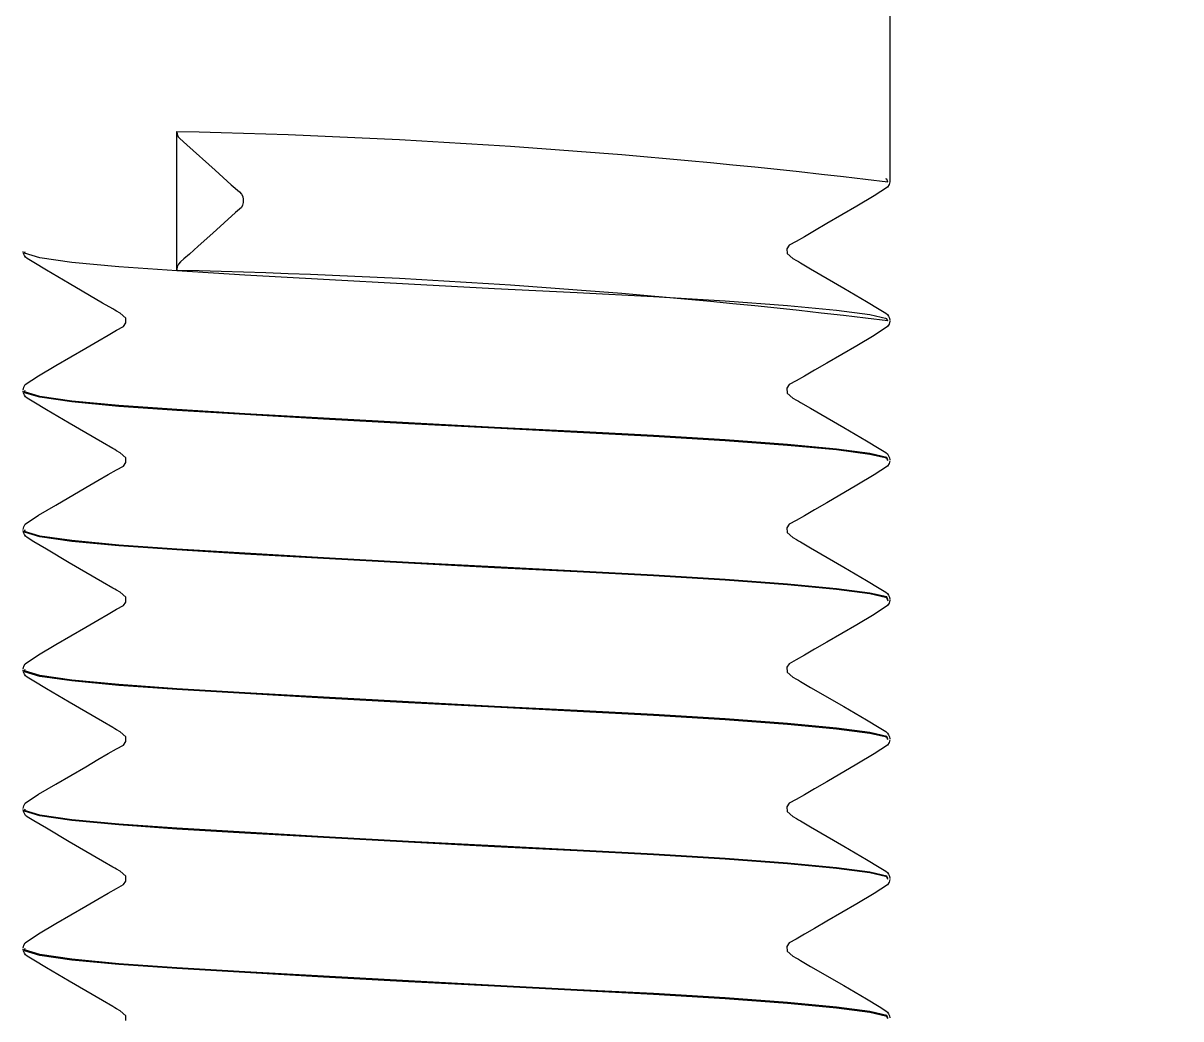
# Model space of a CAD drawing. Header units: millimetres. Extents: x -294625 to 2136527, y -251383 to 128331.
# Drawn here: x 1087776.65 to 1087782.45, y -78194.72 to -78189.73 of the extents above; entities that cross this region are included whole.
import ezdxf

# ---------------------------------------------------------------- set-up
doc = ezdxf.new("R2010")
doc.units = ezdxf.units.MM

# ---------------------------------------------------------------- blocks, each defined once
blk = doc.blocks.new('MB bom')
at = {"color": 8, "linetype": 'Continuous'}
for p, q in [((-199040.6073, 638600.8155), (-199040.5947, 638600.811)), ((-199040.6028, 638600.8154), (-199040.5906, 638600.811)), ((-199040.5922, 638600.8239), (-199040.6027, 638600.8254)), ((-199040.5947, 638600.811), (-199040.575, 638600.725)), ((-199040.5947, 638600.811), (-199040.5933, 638600.8049)), ((-199040.5821, 638600.8199), (-199040.5922, 638600.8239)), ((-199040.5906, 638600.811), (-199040.5709, 638600.725)), ((-199040.5732, 638600.8137), (-199040.5821, 638600.8199)), ((-199040.5663, 638600.8059), (-199040.5732, 638600.8137)), ((-199040.5459, 638600.7723), (-199040.5663, 638600.8059)), ((-199039.9341, 638600.8149), (-199039.9784, 638600.7472)), ((-199039.9214, 638600.8223), (-199039.9341, 638600.8149)), ((-199039.9073, 638600.8253), (-199039.9214, 638600.8223)), ((-199039.9073, 638600.8155), (-199039.8947, 638600.811)), ((-199039.9028, 638600.8154), (-199039.8906, 638600.811)), ((-199039.8922, 638600.8239), (-199039.9027, 638600.8254)), ((-199039.8947, 638600.811), (-199039.875, 638600.725)), ((-199039.8947, 638600.811), (-199039.8935, 638600.8057)), ((-199039.8821, 638600.8199), (-199039.8922, 638600.8239)), ((-199039.8906, 638600.811), (-199039.8709, 638600.725)), ((-199039.8732, 638600.8137), (-199039.8821, 638600.8199)), ((-199039.8663, 638600.8059), (-199039.8732, 638600.8137)), ((-199039.8459, 638600.7723), (-199039.8663, 638600.8059)), ((-199039.2341, 638600.8149), (-199039.2784, 638600.7472)), ((-199039.2214, 638600.8223), (-199039.2341, 638600.8149)), ((-199039.2073, 638600.8253), (-199039.2214, 638600.8223)), ((-199039.2073, 638600.8155), (-199039.1947, 638600.811)), ((-199039.2028, 638600.8154), (-199039.1906, 638600.811)), ((-199039.1922, 638600.8239), (-199039.2027, 638600.8254)), ((-199039.1947, 638600.811), (-199039.175, 638600.725)), ((-199039.1947, 638600.811), (-199039.1935, 638600.8057)), ((-199039.1821, 638600.8199), (-199039.1922, 638600.8239)), ((-199039.1906, 638600.811), (-199039.1709, 638600.725)), ((-199039.1732, 638600.8137), (-199039.1821, 638600.8199)), ((-199039.1663, 638600.8059), (-199039.1732, 638600.8137)), ((-199039.1459, 638600.7723), (-199039.1663, 638600.8059)), ((-199038.5341, 638600.8149), (-199038.5784, 638600.7472)), ((-199038.5214, 638600.8223), (-199038.5341, 638600.8149)), ((-199038.5073, 638600.8253), (-199038.5214, 638600.8223)), ((-199038.5122, 638600.8172), (-199038.4947, 638600.811)), ((-199038.5073, 638600.8155), (-199038.4947, 638600.811)), ((-199038.5028, 638600.8154), (-199038.4906, 638600.811)), ((-199038.4922, 638600.8239), (-199038.5027, 638600.8254)), ((-199038.4947, 638600.811), (-199038.475, 638600.725)), ((-199038.4947, 638600.811), (-199038.4933, 638600.805)), ((-199038.4821, 638600.8199), (-199038.4922, 638600.8239)), ((-199038.4906, 638600.811), (-199038.4709, 638600.725)), ((-199038.4732, 638600.8137), (-199038.4821, 638600.8199)), ((-199038.4663, 638600.8059), (-199038.4732, 638600.8137)), ((-199038.4459, 638600.7723), (-199038.4663, 638600.8059)), ((-199037.8341, 638600.8149), (-199037.8784, 638600.7472)), ((-199037.8214, 638600.8223), (-199037.8341, 638600.8149)), ((-199037.8073, 638600.8253), (-199037.8214, 638600.8223)), ((-199037.8073, 638600.8155), (-199037.7947, 638600.811)), ((-199037.8028, 638600.8154), (-199037.7906, 638600.811)), ((-199037.7922, 638600.8239), (-199037.8027, 638600.8254)), ((-199037.7947, 638600.811), (-199037.775, 638600.725)), ((-199037.7947, 638600.811), (-199037.7934, 638600.8053)), ((-199037.7821, 638600.8199), (-199037.7922, 638600.8239)), ((-199037.7906, 638600.811), (-199037.7709, 638600.725)), ((-199037.7732, 638600.8137), (-199037.7821, 638600.8199)), ((-199037.7663, 638600.8059), (-199037.7732, 638600.8137)), ((-199037.7459, 638600.7723), (-199037.7663, 638600.8059)), ((-199037.1341, 638600.8149), (-199037.1784, 638600.7472)), ((-199037.1214, 638600.8223), (-199037.1341, 638600.8149)), ((-199037.1073, 638600.8253), (-199037.1214, 638600.8223)), ((-199037.1073, 638600.8155), (-199037.0947, 638600.811)), ((-199037.0922, 638600.8239), (-199037.1027, 638600.8254)), ((-199037.0947, 638600.811), (-199037.075, 638600.725)), ((-199037.0947, 638600.811), (-199037.0935, 638600.8058)), ((-199037.0821, 638600.8199), (-199037.0922, 638600.8239)), ((-199037.0732, 638600.8137), (-199037.0821, 638600.8199)), ((-199037.0663, 638600.8059), (-199037.0732, 638600.8137)), ((-199037.0459, 638600.7723), (-199037.0663, 638600.8059)), ((-199036.4341, 638600.8149), (-199036.4784, 638600.7472)), ((-199036.4214, 638600.8223), (-199036.4341, 638600.8149)), ((-199036.4073, 638600.8253), (-199036.4214, 638600.8223)), ((-199036.4076, 638600.8156), (-199036.3947, 638600.811)), ((-199027.8508, 638600.8254), (-199036.4073, 638600.8254)), ((-199036.3947, 638600.811), (-199036.3934, 638600.8052)), ((-199040.5077, 638600.7084), (-199040.5459, 638600.7723)), ((-199039.9784, 638600.7472), (-199040.0299, 638600.6605)), ((-199039.8077, 638600.7084), (-199039.8459, 638600.7723)), ((-199039.2784, 638600.7472), (-199039.3299, 638600.6605)), ((-199039.1077, 638600.7084), (-199039.1459, 638600.7723)), ((-199038.5784, 638600.7472), (-199038.6299, 638600.6605)), ((-199038.4077, 638600.7084), (-199038.4459, 638600.7723)), ((-199037.8784, 638600.7472), (-199037.9299, 638600.6605)), ((-199037.7077, 638600.7084), (-199037.7459, 638600.7723)), ((-199037.1784, 638600.7472), (-199037.2299, 638600.6605)), ((-199037.0077, 638600.7084), (-199037.0459, 638600.7723)), ((-199036.4784, 638600.7472), (-199036.5299, 638600.6605)), ((-199040.575, 638600.725), (-199040.5531, 638600.5577)), ((-199040.5709, 638600.725), (-199040.549, 638600.5577)), ((-199040.4407, 638600.5946), (-199040.5077, 638600.7084)), ((-199039.875, 638600.725), (-199039.8531, 638600.5577)), ((-199039.8709, 638600.725), (-199039.849, 638600.5577)), ((-199039.7407, 638600.5946), (-199039.8077, 638600.7084)), ((-199039.175, 638600.725), (-199039.1531, 638600.5577)), ((-199039.1709, 638600.725), (-199039.149, 638600.5577)), ((-199039.0407, 638600.5946), (-199039.1077, 638600.7084)), ((-199038.475, 638600.725), (-199038.4531, 638600.5577)), ((-199038.4709, 638600.725), (-199038.449, 638600.5577)), ((-199038.3407, 638600.5946), (-199038.4077, 638600.7084)), ((-199037.775, 638600.725), (-199037.7531, 638600.5577)), ((-199037.7709, 638600.725), (-199037.749, 638600.5577)), ((-199037.6407, 638600.5946), (-199037.7077, 638600.7084)), ((-199037.075, 638600.725), (-199037.0531, 638600.5577)), ((-199036.9407, 638600.5946), (-199037.0077, 638600.7084)), ((-199040.0299, 638600.6605), (-199040.1175, 638600.5103)), ((-199039.3299, 638600.6605), (-199039.4175, 638600.5103)), ((-199038.6299, 638600.6605), (-199038.7175, 638600.5103)), ((-199037.9299, 638600.6605), (-199038.0175, 638600.5103)), ((-199037.2299, 638600.6605), (-199037.3175, 638600.5103)), ((-199036.5299, 638600.6605), (-199036.6175, 638600.5103)), ((-199040.344, 638600.4284), (-199040.4407, 638600.5946)), ((-199039.644, 638600.4284), (-199039.7407, 638600.5946)), ((-199038.944, 638600.4284), (-199039.0407, 638600.5946)), ((-199038.244, 638600.4284), (-199038.3407, 638600.5946)), ((-199037.544, 638600.4284), (-199037.6407, 638600.5946)), ((-199036.844, 638600.4284), (-199036.9407, 638600.5946)), ((-199040.5531, 638600.5577), (-199040.5299, 638600.3116)), ((-199040.549, 638600.5577), (-199040.5258, 638600.3116)), ((-199039.8531, 638600.5577), (-199039.8299, 638600.3116)), ((-199039.849, 638600.5577), (-199039.8258, 638600.3116)), ((-199039.1531, 638600.5577), (-199039.1299, 638600.3116)), ((-199039.149, 638600.5577), (-199039.1258, 638600.3116)), ((-199038.4531, 638600.5577), (-199038.4299, 638600.3116)), ((-199038.449, 638600.5577), (-199038.4258, 638600.3116)), ((-199037.7531, 638600.5577), (-199037.7299, 638600.3116)), ((-199037.749, 638600.5577), (-199037.7258, 638600.3116)), ((-199037.0531, 638600.5577), (-199037.0299, 638600.3116)), ((-199040.1175, 638600.5103), (-199040.1533, 638600.4486)), ((-199039.4175, 638600.5103), (-199039.4533, 638600.4486)), ((-199038.7175, 638600.5103), (-199038.7533, 638600.4486)), ((-199038.0175, 638600.5103), (-199038.0533, 638600.4486)), ((-199037.3175, 638600.5103), (-199037.3533, 638600.4486)), ((-199036.6175, 638600.5103), (-199036.6533, 638600.4486)), ((-199040.3142, 638600.3771), (-199040.344, 638600.4284)), ((-199040.1533, 638600.4486), (-199040.183, 638600.3972)), ((-199039.6142, 638600.3771), (-199039.644, 638600.4284)), ((-199039.4533, 638600.4486), (-199039.483, 638600.3972)), ((-199038.9142, 638600.3771), (-199038.944, 638600.4284)), ((-199038.7533, 638600.4486), (-199038.783, 638600.3972)), ((-199038.2142, 638600.3771), (-199038.244, 638600.4284)), ((-199038.0533, 638600.4486), (-199038.083, 638600.3972)), ((-199037.5142, 638600.3771), (-199037.544, 638600.4284)), ((-199037.3533, 638600.4486), (-199037.383, 638600.3972)), ((-199036.8142, 638600.3771), (-199036.844, 638600.4284)), ((-199036.6533, 638600.4486), (-199036.683, 638600.3972)), ((-199040.3082, 638600.3668), (-199040.3142, 638600.3771)), ((-199040.3026, 638600.3572), (-199040.3082, 638600.3668)), ((-199040.2925, 638600.3395), (-199040.3026, 638600.3572)), ((-199040.2067, 638600.3555), (-199040.2253, 638600.3215)), ((-199040.183, 638600.3972), (-199040.2067, 638600.3555)), ((-199039.6082, 638600.3668), (-199039.6142, 638600.3771)), ((-199039.6026, 638600.3572), (-199039.6082, 638600.3668)), ((-199039.5925, 638600.3395), (-199039.6026, 638600.3572)), ((-199039.5067, 638600.3555), (-199039.5253, 638600.3215)), ((-199039.483, 638600.3972), (-199039.5067, 638600.3555)), ((-199038.9082, 638600.3668), (-199038.9142, 638600.3771)), ((-199038.9026, 638600.3572), (-199038.9082, 638600.3668)), ((-199038.8925, 638600.3395), (-199038.9026, 638600.3572)), ((-199038.8067, 638600.3555), (-199038.8253, 638600.3215)), ((-199038.783, 638600.3972), (-199038.8067, 638600.3555)), ((-199038.2082, 638600.3668), (-199038.2142, 638600.3771)), ((-199038.2026, 638600.3572), (-199038.2082, 638600.3668)), ((-199038.1925, 638600.3395), (-199038.2026, 638600.3572)), ((-199038.1067, 638600.3555), (-199038.1253, 638600.3215)), ((-199038.083, 638600.3972), (-199038.1067, 638600.3555)), ((-199037.5082, 638600.3668), (-199037.5142, 638600.3771)), ((-199037.5026, 638600.3572), (-199037.5082, 638600.3668)), ((-199037.4925, 638600.3395), (-199037.5026, 638600.3572)), ((-199037.4067, 638600.3555), (-199037.4253, 638600.3215)), ((-199037.383, 638600.3972), (-199037.4067, 638600.3555)), ((-199036.8082, 638600.3668), (-199036.8142, 638600.3771)), ((-199036.8026, 638600.3572), (-199036.8082, 638600.3668)), ((-199036.7925, 638600.3395), (-199036.8026, 638600.3572)), ((-199036.7067, 638600.3555), (-199036.7253, 638600.3215)), ((-199036.683, 638600.3972), (-199036.7067, 638600.3555)), ((-199040.5299, 638600.3116), (-199040.5067, 638599.999)), ((-199040.5258, 638600.3116), (-199040.5026, 638599.999)), ((-199040.2675, 638600.3099), (-199040.2925, 638600.3395)), ((-199040.2436, 638600.309), (-199040.2675, 638600.3099)), ((-199040.2253, 638600.3215), (-199040.2436, 638600.309)), ((-199039.8299, 638600.3116), (-199039.8067, 638599.999)), ((-199039.8258, 638600.3116), (-199039.8026, 638599.999)), ((-199039.5675, 638600.3099), (-199039.5925, 638600.3395)), ((-199039.5436, 638600.309), (-199039.5675, 638600.3099)), ((-199039.5253, 638600.3215), (-199039.5436, 638600.309)), ((-199039.1299, 638600.3116), (-199039.1067, 638599.999)), ((-199039.1258, 638600.3116), (-199039.1026, 638599.999)), ((-199038.8675, 638600.3099), (-199038.8925, 638600.3395)), ((-199038.8436, 638600.309), (-199038.8675, 638600.3099)), ((-199038.8253, 638600.3215), (-199038.8436, 638600.309)), ((-199038.4299, 638600.3116), (-199038.4067, 638599.999)), ((-199038.4258, 638600.3116), (-199038.4026, 638599.999)), ((-199038.1675, 638600.3099), (-199038.1925, 638600.3395)), ((-199038.1436, 638600.309), (-199038.1675, 638600.3099)), ((-199038.1253, 638600.3215), (-199038.1436, 638600.309)), ((-199037.7299, 638600.3116), (-199037.7067, 638599.999)), ((-199037.7258, 638600.3116), (-199037.7026, 638599.999)), ((-199037.4675, 638600.3099), (-199037.4925, 638600.3395)), ((-199037.4436, 638600.309), (-199037.4675, 638600.3099)), ((-199037.4253, 638600.3215), (-199037.4436, 638600.309)), ((-199037.0299, 638600.3116), (-199037.0067, 638599.999)), ((-199036.7675, 638600.3099), (-199036.7925, 638600.3395)), ((-199036.7436, 638600.309), (-199036.7675, 638600.3099)), ((-199036.7253, 638600.3215), (-199036.7436, 638600.309)), ((-199040.5067, 638599.999), (-199040.4848, 638599.6402)), ((-199040.5026, 638599.999), (-199040.4807, 638599.6402)), ((-199039.8067, 638599.999), (-199039.7848, 638599.6402)), ((-199039.8026, 638599.999), (-199039.7807, 638599.6402)), ((-199039.1067, 638599.999), (-199039.0848, 638599.6402)), ((-199039.1026, 638599.999), (-199039.0807, 638599.6402)), ((-199038.4067, 638599.999), (-199038.3848, 638599.6402)), ((-199038.4026, 638599.999), (-199038.3807, 638599.6402)), ((-199037.7067, 638599.999), (-199037.6848, 638599.6402)), ((-199037.7026, 638599.999), (-199037.6807, 638599.6402)), ((-199037.0067, 638599.999), (-199036.9848, 638599.6402)), ((-199040.4848, 638599.6402), (-199040.4651, 638599.2567)), ((-199040.4807, 638599.6402), (-199040.461, 638599.2567)), ((-199039.7848, 638599.6402), (-199039.7651, 638599.2567)), ((-199039.7807, 638599.6402), (-199039.761, 638599.2567)), ((-199039.0848, 638599.6402), (-199039.0651, 638599.2567)), ((-199039.0807, 638599.6402), (-199039.061, 638599.2567)), ((-199038.3848, 638599.6402), (-199038.3651, 638599.2567)), ((-199038.3807, 638599.6402), (-199038.361, 638599.2567)), ((-199037.6848, 638599.6402), (-199037.6651, 638599.2567)), ((-199037.6807, 638599.6402), (-199037.661, 638599.2567)), ((-199036.9848, 638599.6402), (-199036.9651, 638599.2567)), ((-199040.4651, 638599.2567), (-199040.444, 638598.8422)), ((-199040.461, 638599.2567), (-199040.4399, 638598.8422)), ((-199039.7651, 638599.2567), (-199039.744, 638598.8422)), ((-199039.761, 638599.2567), (-199039.7399, 638598.8422)), ((-199039.0651, 638599.2567), (-199039.044, 638598.8422)), ((-199039.061, 638599.2567), (-199039.0399, 638598.8422)), ((-199038.3651, 638599.2567), (-199038.344, 638598.8422)), ((-199038.361, 638599.2567), (-199038.3399, 638598.8422)), ((-199037.6651, 638599.2567), (-199037.644, 638598.8422)), ((-199037.661, 638599.2567), (-199037.6399, 638598.8422)), ((-199036.9651, 638599.2567), (-199036.944, 638598.8422)), ((-199040.444, 638598.8422), (-199040.4211, 638598.4092)), ((-199040.4399, 638598.8422), (-199040.417, 638598.4092)), ((-199039.744, 638598.8422), (-199039.7211, 638598.4092)), ((-199039.7399, 638598.8422), (-199039.717, 638598.4092)), ((-199039.044, 638598.8422), (-199039.0211, 638598.4092)), ((-199039.0399, 638598.8422), (-199039.017, 638598.4092)), ((-199038.344, 638598.8422), (-199038.3211, 638598.4092)), ((-199038.3399, 638598.8422), (-199038.317, 638598.4092)), ((-199037.644, 638598.8422), (-199037.6211, 638598.4092)), ((-199037.6399, 638598.8422), (-199037.617, 638598.4092)), ((-199036.944, 638598.8422), (-199036.9211, 638598.4092)), ((-199040.4211, 638598.4092), (-199040.3977, 638597.983)), ((-199040.417, 638598.4092), (-199040.3936, 638597.983)), ((-199039.7211, 638598.4092), (-199039.6977, 638597.983)), ((-199039.717, 638598.4092), (-199039.6936, 638597.983)), ((-199039.0211, 638598.4092), (-199038.9977, 638597.983)), ((-199039.017, 638598.4092), (-199038.9936, 638597.983)), ((-199038.3211, 638598.4092), (-199038.2977, 638597.983)), ((-199038.317, 638598.4092), (-199038.2936, 638597.983)), ((-199037.6211, 638598.4092), (-199037.5977, 638597.983)), ((-199037.617, 638598.4092), (-199037.5936, 638597.983)), ((-199036.9211, 638598.4092), (-199036.8977, 638597.983)), ((-199040.3977, 638597.983), (-199040.3752, 638597.5887)), ((-199040.3936, 638597.983), (-199040.3711, 638597.5887)), ((-199039.6977, 638597.983), (-199039.6752, 638597.5887)), ((-199039.6936, 638597.983), (-199039.6711, 638597.5887)), ((-199038.9977, 638597.983), (-199038.9752, 638597.5887)), ((-199038.9936, 638597.983), (-199038.9711, 638597.5887)), ((-199038.2977, 638597.983), (-199038.2752, 638597.5887)), ((-199038.2936, 638597.983), (-199038.2711, 638597.5887)), ((-199037.5977, 638597.983), (-199037.5752, 638597.5887)), ((-199037.5936, 638597.983), (-199037.5711, 638597.5887)), ((-199036.8977, 638597.983), (-199036.8752, 638597.5887)), ((-199040.3752, 638597.5887), (-199040.3549, 638597.2464)), ((-199040.3711, 638597.5887), (-199040.3508, 638597.2464)), ((-199039.6752, 638597.5887), (-199039.6549, 638597.2464)), ((-199039.6711, 638597.5887), (-199039.6508, 638597.2464)), ((-199038.9752, 638597.5887), (-199038.9549, 638597.2464)), ((-199038.9711, 638597.5887), (-199038.9508, 638597.2464)), ((-199038.2752, 638597.5887), (-199038.2549, 638597.2464)), ((-199038.2711, 638597.5887), (-199038.2508, 638597.2464)), ((-199037.5752, 638597.5887), (-199037.5549, 638597.2464)), ((-199037.5711, 638597.5887), (-199037.5508, 638597.2464)), ((-199036.8752, 638597.5887), (-199036.8549, 638597.2464)), ((-199036.5358, 638597.5707), (-199036.5623, 638597.5419)), ((-199036.5245, 638597.5769), (-199036.5358, 638597.5707)), ((-199036.5106, 638597.5803), (-199036.5245, 638597.5769)), ((-199036.4958, 638597.5805), (-199036.5106, 638597.5803)), ((-199036.4817, 638597.5776), (-199036.4958, 638597.5805)), ((-199036.4699, 638597.5718), (-199036.4817, 638597.5776)), ((-199036.4587, 638597.5607), (-199036.4699, 638597.5718)), ((-199036.4224, 638597.5201), (-199036.4587, 638597.5607)), ((-199036.5623, 638597.5419), (-199036.6647, 638597.4274)), ((-199036.3497, 638597.4388), (-199036.4224, 638597.5201)), ((-199036.2227, 638597.2968), (-199036.3497, 638597.4388)), ((-199036.6647, 638597.4274), (-199036.7301, 638597.3544)), ((-199036.7301, 638597.3544), (-199036.77, 638597.3098)), ((-199036.8093, 638597.2658), (-199036.8213, 638597.2545)), ((-199036.7944, 638597.2825), (-199036.8093, 638597.2658)), ((-199036.77, 638597.3098), (-199036.7944, 638597.2825)), ((-199036.1909, 638597.2613), (-199036.2227, 638597.2968)), ((-199036.1818, 638597.2538), (-199036.1909, 638597.2613)), ((-199040.3549, 638597.2464), (-199040.3346, 638596.9556)), ((-199040.3508, 638597.2464), (-199040.3305, 638596.9556)), ((-199039.6549, 638597.2464), (-199039.6346, 638596.9556)), ((-199039.6508, 638597.2464), (-199039.6305, 638596.9556)), ((-199038.9549, 638597.2464), (-199038.9346, 638596.9556)), ((-199038.9508, 638597.2464), (-199038.9305, 638596.9556)), ((-199038.2549, 638597.2464), (-199038.2346, 638596.9556)), ((-199038.2508, 638597.2464), (-199038.2305, 638596.9556)), ((-199037.5549, 638597.2464), (-199037.5346, 638596.9556)), ((-199037.5508, 638597.2464), (-199037.5305, 638596.9556)), ((-199036.8549, 638597.2464), (-199036.8346, 638596.9556)), ((-199036.8478, 638597.2466), (-199036.8508, 638597.2464)), ((-199036.8508, 638597.2464), (-199036.1549, 638597.2464)), ((-199036.8335, 638597.2491), (-199036.8478, 638597.2466)), ((-199036.8213, 638597.2545), (-199036.8335, 638597.2491)), ((-199036.1693, 638597.2487), (-199036.1818, 638597.2538)), ((-199036.1549, 638597.2465), (-199036.1693, 638597.2487)), ((-199040.616, 638596.9915), (-199040.5922, 638596.9914)), ((-199040.5922, 638596.9914), (-199040.5669, 638596.9624)), ((-199039.9525, 638596.9445), (-199039.9337, 638596.9786)), ((-199039.9337, 638596.9786), (-199039.916, 638596.9915)), ((-199039.916, 638596.9915), (-199039.8922, 638596.9914)), ((-199039.8922, 638596.9914), (-199039.8669, 638596.9624)), ((-199039.2525, 638596.9445), (-199039.2337, 638596.9786)), ((-199039.2337, 638596.9786), (-199039.216, 638596.9915)), ((-199039.216, 638596.9915), (-199039.1922, 638596.9914)), ((-199039.1922, 638596.9914), (-199039.1669, 638596.9624)), ((-199038.5525, 638596.9445), (-199038.5337, 638596.9786)), ((-199038.5337, 638596.9786), (-199038.516, 638596.9915)), ((-199038.516, 638596.9915), (-199038.4922, 638596.9914)), ((-199038.4922, 638596.9914), (-199038.4669, 638596.9624)), ((-199037.8525, 638596.9445), (-199037.8337, 638596.9786)), ((-199037.8337, 638596.9786), (-199037.816, 638596.9915)), ((-199037.816, 638596.9915), (-199037.7922, 638596.9914)), ((-199037.7922, 638596.9914), (-199037.7669, 638596.9624)), ((-199037.1525, 638596.9445), (-199037.1337, 638596.9786)), ((-199037.1337, 638596.9786), (-199037.116, 638596.9915)), ((-199037.116, 638596.9915), (-199037.0922, 638596.9914)), ((-199037.0922, 638596.9914), (-199037.0669, 638596.9624)), ((-199040.5669, 638596.9624), (-199040.557, 638596.9448)), ((-199040.557, 638596.9448), (-199040.5515, 638596.9353)), ((-199040.5515, 638596.9353), (-199040.5456, 638596.925)), ((-199040.5456, 638596.925), (-199040.5157, 638596.8736)), ((-199040.3346, 638596.9556), (-199040.3121, 638596.7205)), ((-199040.3305, 638596.9556), (-199040.308, 638596.7205)), ((-199039.9765, 638596.9026), (-199039.9525, 638596.9445)), ((-199039.8669, 638596.9624), (-199039.857, 638596.9448)), ((-199039.857, 638596.9448), (-199039.8515, 638596.9353)), ((-199039.8515, 638596.9353), (-199039.8456, 638596.925)), ((-199039.8456, 638596.925), (-199039.8157, 638596.8736)), ((-199039.6346, 638596.9556), (-199039.6121, 638596.7205)), ((-199039.6305, 638596.9556), (-199039.608, 638596.7205)), ((-199039.2765, 638596.9026), (-199039.2525, 638596.9445)), ((-199039.1669, 638596.9624), (-199039.157, 638596.9448)), ((-199039.157, 638596.9448), (-199039.1515, 638596.9353)), ((-199039.1515, 638596.9353), (-199039.1456, 638596.925)), ((-199039.1456, 638596.925), (-199039.1157, 638596.8736)), ((-199038.9346, 638596.9556), (-199038.9121, 638596.7205)), ((-199038.9305, 638596.9556), (-199038.908, 638596.7205)), ((-199038.5765, 638596.9026), (-199038.5525, 638596.9445)), ((-199038.4669, 638596.9624), (-199038.457, 638596.9448)), ((-199038.457, 638596.9448), (-199038.4515, 638596.9353)), ((-199038.4515, 638596.9353), (-199038.4456, 638596.925)), ((-199038.4456, 638596.925), (-199038.4157, 638596.8736)), ((-199038.2346, 638596.9556), (-199038.2121, 638596.7205)), ((-199038.2305, 638596.9556), (-199038.208, 638596.7205)), ((-199037.8765, 638596.9026), (-199037.8525, 638596.9445)), ((-199037.7669, 638596.9624), (-199037.757, 638596.9448)), ((-199037.757, 638596.9448), (-199037.7515, 638596.9353)), ((-199037.7515, 638596.9353), (-199037.7456, 638596.925)), ((-199037.7456, 638596.925), (-199037.7157, 638596.8736)), ((-199037.5346, 638596.9556), (-199037.5121, 638596.7205)), ((-199037.5305, 638596.9556), (-199037.508, 638596.7205)), ((-199037.1765, 638596.9026), (-199037.1525, 638596.9445)), ((-199037.0669, 638596.9624), (-199037.057, 638596.9448)), ((-199037.057, 638596.9448), (-199037.0515, 638596.9353)), ((-199037.0515, 638596.9353), (-199037.0456, 638596.925)), ((-199037.0456, 638596.925), (-199037.0157, 638596.8736)), ((-199036.8346, 638596.9556), (-199036.8121, 638596.7205)), ((-199040.5157, 638596.8736), (-199040.4186, 638596.7072)), ((-199040.0064, 638596.8511), (-199039.9765, 638596.9026)), ((-199039.8157, 638596.8736), (-199039.7186, 638596.7072)), ((-199039.3064, 638596.8511), (-199039.2765, 638596.9026)), ((-199039.1157, 638596.8736), (-199039.0186, 638596.7072)), ((-199038.6064, 638596.8511), (-199038.5765, 638596.9026)), ((-199038.4157, 638596.8736), (-199038.3186, 638596.7072)), ((-199037.9064, 638596.8511), (-199037.8765, 638596.9026)), ((-199037.7157, 638596.8736), (-199037.6186, 638596.7072)), ((-199037.2064, 638596.8511), (-199037.1765, 638596.9026)), ((-199037.0157, 638596.8736), (-199036.9186, 638596.7072)), ((-199040.0421, 638596.7895), (-199040.0064, 638596.8511)), ((-199039.3421, 638596.7895), (-199039.3064, 638596.8511)), ((-199038.6421, 638596.7895), (-199038.6064, 638596.8511)), ((-199037.9421, 638596.7895), (-199037.9064, 638596.8511)), ((-199037.2421, 638596.7895), (-199037.2064, 638596.8511)), ((-199040.1294, 638596.6394), (-199040.0421, 638596.7895)), ((-199039.4294, 638596.6394), (-199039.3421, 638596.7895)), ((-199038.7294, 638596.6394), (-199038.6421, 638596.7895)), ((-199038.0294, 638596.6394), (-199037.9421, 638596.7895)), ((-199037.3294, 638596.6394), (-199037.2421, 638596.7895)), ((-199040.4186, 638596.7072), (-199040.3514, 638596.5935)), ((-199040.3121, 638596.7205), (-199040.2888, 638596.5593)), ((-199040.308, 638596.7205), (-199040.2847, 638596.5593)), ((-199039.7186, 638596.7072), (-199039.6514, 638596.5935)), ((-199039.6121, 638596.7205), (-199039.5888, 638596.5593)), ((-199039.608, 638596.7205), (-199039.5847, 638596.5593)), ((-199039.0186, 638596.7072), (-199038.9514, 638596.5935)), ((-199038.9121, 638596.7205), (-199038.8888, 638596.5593)), ((-199038.908, 638596.7205), (-199038.8847, 638596.5593)), ((-199038.3186, 638596.7072), (-199038.2514, 638596.5935)), ((-199038.2121, 638596.7205), (-199038.1888, 638596.5593)), ((-199038.208, 638596.7205), (-199038.1847, 638596.5593)), ((-199037.6186, 638596.7072), (-199037.5514, 638596.5935)), ((-199037.5121, 638596.7205), (-199037.4888, 638596.5593)), ((-199037.508, 638596.7205), (-199037.4847, 638596.5593)), ((-199036.9186, 638596.7072), (-199036.8514, 638596.5935)), ((-199036.8121, 638596.7205), (-199036.7888, 638596.5593)), ((-199040.1807, 638596.5526), (-199040.1294, 638596.6394)), ((-199039.4807, 638596.5526), (-199039.4294, 638596.6394)), ((-199038.7807, 638596.5526), (-199038.7294, 638596.6394)), ((-199038.0807, 638596.5526), (-199038.0294, 638596.6394)), ((-199037.3807, 638596.5526), (-199037.3294, 638596.6394)), ((-199040.3514, 638596.5935), (-199040.3132, 638596.5296)), ((-199039.6514, 638596.5935), (-199039.6132, 638596.5296)), ((-199038.9514, 638596.5935), (-199038.9132, 638596.5296)), ((-199038.2514, 638596.5935), (-199038.2132, 638596.5296)), ((-199037.5514, 638596.5935), (-199037.5132, 638596.5296)), ((-199036.8514, 638596.5935), (-199036.8132, 638596.5296)), ((-199040.3132, 638596.5296), (-199040.2929, 638596.496)), ((-199040.2888, 638596.5593), (-199040.2659, 638596.4822)), ((-199040.2847, 638596.5593), (-199040.2618, 638596.4822)), ((-199040.2254, 638596.4851), (-199040.1807, 638596.5526)), ((-199039.6132, 638596.5296), (-199039.5929, 638596.496)), ((-199039.5888, 638596.5593), (-199039.5659, 638596.4822)), ((-199039.5847, 638596.5593), (-199039.5618, 638596.4822)), ((-199039.5254, 638596.4851), (-199039.4807, 638596.5526)), ((-199038.9132, 638596.5296), (-199038.8929, 638596.496)), ((-199038.8888, 638596.5593), (-199038.8659, 638596.4822)), ((-199038.8847, 638596.5593), (-199038.8618, 638596.4822)), ((-199038.8254, 638596.4851), (-199038.7807, 638596.5526)), ((-199038.2132, 638596.5296), (-199038.1929, 638596.496)), ((-199038.1888, 638596.5593), (-199038.1659, 638596.4822)), ((-199038.1847, 638596.5593), (-199038.1618, 638596.4822)), ((-199038.1254, 638596.4851), (-199038.0807, 638596.5526)), ((-199037.5132, 638596.5296), (-199037.4929, 638596.496)), ((-199037.4888, 638596.5593), (-199037.4659, 638596.4822)), ((-199037.4847, 638596.5593), (-199037.4618, 638596.4822)), ((-199037.4254, 638596.4851), (-199037.3807, 638596.5526)), ((-199036.8132, 638596.5296), (-199036.7929, 638596.496)), ((-199036.7888, 638596.5593), (-199036.7659, 638596.4822)), ((-199040.2929, 638596.496), (-199040.2862, 638596.4881)), ((-199040.2862, 638596.4881), (-199040.2776, 638596.4817)), ((-199040.2776, 638596.4817), (-199040.2677, 638596.4774)), ((-199040.2677, 638596.4774), (-199040.2573, 638596.4755)), ((-199040.2659, 638596.4822), (-199040.2573, 638596.4853)), ((-199040.2618, 638596.4822), (-199040.2528, 638596.4854)), ((-199040.2527, 638596.4754), (-199040.2384, 638596.4781)), ((-199040.2384, 638596.4781), (-199040.2254, 638596.4851)), ((-199039.5929, 638596.496), (-199039.5862, 638596.4881)), ((-199039.5862, 638596.4881), (-199039.5776, 638596.4817)), ((-199039.5776, 638596.4817), (-199039.5677, 638596.4774)), ((-199039.5677, 638596.4774), (-199039.5573, 638596.4755)), ((-199039.5659, 638596.4822), (-199039.5573, 638596.4853)), ((-199039.5618, 638596.4822), (-199039.5528, 638596.4854)), ((-199039.5527, 638596.4754), (-199039.5384, 638596.4781)), ((-199039.5384, 638596.4781), (-199039.5254, 638596.4851)), ((-199038.8929, 638596.496), (-199038.8862, 638596.4881)), ((-199038.8862, 638596.4881), (-199038.8776, 638596.4817)), ((-199038.8776, 638596.4817), (-199038.8677, 638596.4774)), ((-199038.8677, 638596.4774), (-199038.8573, 638596.4755)), ((-199038.8659, 638596.4822), (-199038.8573, 638596.4853)), ((-199038.8618, 638596.4822), (-199038.8528, 638596.4854)), ((-199038.8527, 638596.4754), (-199038.8384, 638596.4781)), ((-199038.8384, 638596.4781), (-199038.8254, 638596.4851)), ((-199038.1929, 638596.496), (-199038.1862, 638596.4881)), ((-199038.1862, 638596.4881), (-199038.1776, 638596.4817)), ((-199038.1776, 638596.4817), (-199038.1677, 638596.4774)), ((-199038.1677, 638596.4774), (-199038.1573, 638596.4755)), ((-199038.1659, 638596.4822), (-199038.1573, 638596.4853)), ((-199038.1618, 638596.4822), (-199038.1528, 638596.4854)), ((-199038.1527, 638596.4754), (-199038.1384, 638596.4781)), ((-199038.1384, 638596.4781), (-199038.1254, 638596.4851)), ((-199037.4929, 638596.496), (-199037.4862, 638596.4881)), ((-199037.4862, 638596.4881), (-199037.4776, 638596.4817)), ((-199037.4776, 638596.4817), (-199037.4677, 638596.4774)), ((-199037.4677, 638596.4774), (-199037.4573, 638596.4755)), ((-199037.4659, 638596.4822), (-199037.4573, 638596.4853)), ((-199037.4618, 638596.4822), (-199037.4528, 638596.4854)), ((-199037.4527, 638596.4754), (-199037.4384, 638596.4781)), ((-199037.4384, 638596.4781), (-199037.4254, 638596.4851)), ((-199036.7929, 638596.496), (-199036.7862, 638596.4881)), ((-199036.7862, 638596.4881), (-199036.7776, 638596.4817)), ((-199036.7776, 638596.4817), (-199036.7677, 638596.4774)), ((-199036.7677, 638596.4774), (-199036.7573, 638596.4755)), ((-199036.7659, 638596.4822), (-199036.7573, 638596.4853))]:
    blk.add_line(p, q, dxfattribs=at)
for centre, radius, start, end in [((-199073.153, 638596.4765), 36.3104, 1.21507, 6.86303), ((-199072.2616, 638596.4871), 36.1147, 1.20482, 6.88363)]:
    blk.add_arc(centre, radius, start, end, dxfattribs=at)
blk = doc.blocks.new('PMBCB')
h = blk.add_hatch()
h.set_pattern_fill('BTCT2', color=8, scale=30, pattern_type=2)
h.set_pattern_definition([(50, (-27194.2, -11189.96), (215.17805, -18.8256), [22.5, -247.5]), (355, (-27194.2, -11189.96), (-41.6254, 225.6576), [18, -198]), (100.4514, (-27176.26, -11191.53), (173.5528, 206.8319), [19.122, -210.3426]), (46.1842, (-27194.2, -11129.96), (320.1723, -49.6557), [33.75, -371.25]), (96.6356, (-27167.5, -11134.1), (280.3988, 292.2354), [28.683, -315.514]), (351.1842, (-27194.2, -11129.96), (280.3986, 292.2356), [27, -297]), (21, (-27164.2, -11144.96), (179.0721, -120.7857), [22.5, -247.5]), (326, (-27164.2, -11144.96), (72.9946, 217.545), [18, -198]), (71.4514, (-27149.27, -11155.03), (252.0668, 96.7591), [19.122, -210.3426]), (37.5, (-27194.194, -11189.96), (3.64796, 99.86816), [0, -195.6, 0, -201, 0, -198.75]), (7.5, (-27194.19, -11189.96), (78.92086, 118.3235), [0, -114.6, 0, -191.1, 0, -75.75]), (327.5, (-27261.094, -11189.96), (160.14673, -6.76646), [0, -75, 0, -234, 0, -310.5]), (317.5, (-27291.1, -11189.96), (174.95585, 30.0315), [0, -97.5, 0, -155.4, 0, -220.5]), (45, (-27194.19, -11189.96), (-63.6396, 63.6396), []), (45, (-27194.19, -11168.96), (-63.6396, 63.6396), [])])
h.paths.add_polyline_path([(6600, 2700), (-2900, 2700), (-2900, -200), (6600, -200)])
h.paths.add_polyline_path([(5000, 2500), (5000, 0), (0, 0), (0, 2500)], flags=16)
h.paths.add_polyline_path([(5200, 2500), (6400, 2500), (6400, 0), (5200, 0)], flags=16)
h.paths.add_polyline_path([(-200, 2500), (-200, 0), (-2700, 0), (-2700, 2500)], flags=16)
h.paths.add_polyline_path([(5350.968, 389.3406), (6075.7299, 389.3406), (6075.7299, 539.3406), (5350.968, 539.3406)], flags=0)
h.paths.add_polyline_path([(5451.738, 547.3511), (5986.0238, 547.3511), (5986.0238, 775.9226), (5451.738, 775.9226)], flags=0)
h.paths.add_polyline_path([(4155.0524, 389.3406), (4879.8143, 389.3406), (4879.8143, 539.3406), (4155.0524, 539.3406)], flags=0)
h.paths.add_polyline_path([(4255.8224, 547.3511), (4790.1081, 547.3511), (4790.1081, 775.9226), (4255.8224, 775.9226)], flags=0)
h.paths.add_polyline_path([(-1032.1244, 389.3406), (-307.3625, 389.3406), (-307.3625, 539.3406), (-1032.1244, 539.3406)], flags=0)
h.paths.add_polyline_path([(-931.3543, 547.3511), (-397.0686, 547.3511), (-397.0686, 775.9226), (-931.3543, 775.9226)], flags=0)
at = {"color": 8, "xscale": -0.998699011935332, "yscale": 0.998699011935332, "zscale": 0.998699011935332, "rotation": 270}
blk.add_blockref('MB bom', (-637462.7428, 200790.9545), dxfattribs=at)

msp = doc.modelspace()

# ---------------------------------------------------------------- block references
msp.add_blockref('PMBCB', (1087473.7249, -80204.0119))

doc.saveas('drawing.dxf')
